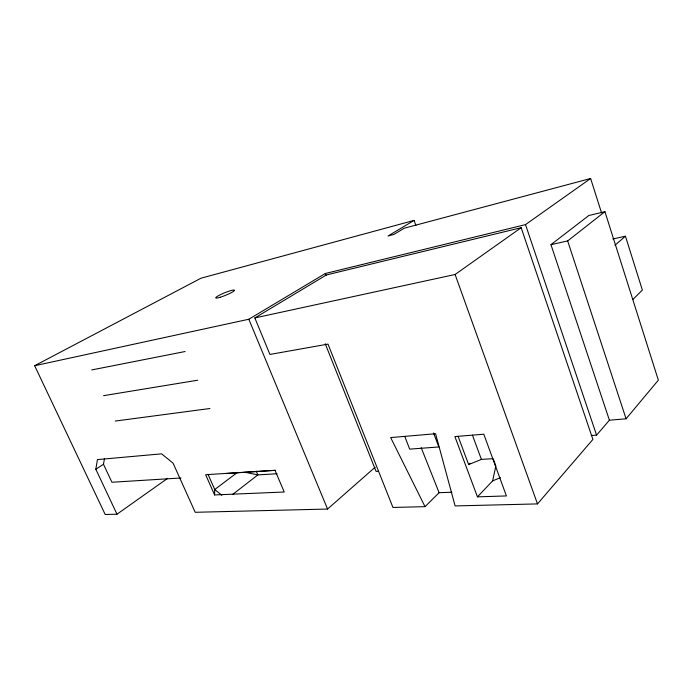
<?xml version="1.0" encoding="UTF-8"?>
<svg xmlns="http://www.w3.org/2000/svg" width="693" height="693" viewBox="0 0 693 693"><rect width="100%" height="100%" fill="white"/><g stroke="black" fill="none" stroke-linecap="round" stroke-linejoin="round"><path stroke-width="1.04" d="M214.596 494.941L205.639 474.714L275.008 470.296L284.225 492.013L214.596 494.941L214.743 489.527L208.021 474.333M167.602 478.361L116.996 514.206L95.816 469.248L97.444 459.598L161.634 453.837L173.085 463.193L195.201 512.292L327.572 509.052L375.121 467.229M181.012 477.979L111.919 482.25L103.482 464.249L104.496 458.471M477.451 496.846L506.418 495.937L483.792 434.208L454.903 436.581L477.451 496.846L492.636 480.864L495.85 465.999L493.303 459.052M609.407 420.201L626.082 418.789L658.35 380.154L604.928 211.668L588.816 215.523L550.961 244.664L609.407 420.201L596.578 435.135L591.224 435.533M425.026 506.661L390.67 437.586L435.576 433.731L455.102 505.925L537.499 503.906L592.896 439.423L521.162 227.702L326.455 274.93L254.842 317.94L269.932 354.444L328.006 344.109L392.948 507.449L425.026 506.661L439.102 492.706L451.897 492.238M458.09 436.321L468.65 464.587L469.993 463.245M632.969 299.376L642.368 290.081L625.45 236.209L612.803 238.972M614.942 245.253L625.45 236.209M550.961 244.664L567.654 240.93L604.928 211.668M232.493 494.559L257.857 474.904L277.07 473.743M237.5 472.349L214.743 489.527L221.838 495.296M254.842 317.94L455.102 274.489L521.162 227.702M116.996 514.206L105.206 514.501L34.65 365.722L248.813 319.248L325.312 273.501L525.519 224.61L590.627 178.499L601.55 212.864M95.816 469.248L103.482 464.249M415.913 225.476L414.067 220.417L388.019 236.001L393.849 234.459L404.218 228.231L590.627 178.499M34.65 365.722L200.996 278.205L414.067 220.417M468.65 464.587L481.41 459.407L492.81 458.697M492.636 480.864L500.441 477.694M91.727 369.941L185.135 351.516M103.569 395.668L197.609 380.223M115.255 421.058L209.901 408.515M225.286 473.536L275.467 470.348M378.239 471.292L376.082 471.413L325.234 343.745M245.417 472.349L257.857 474.904L256.185 471.015M248.813 319.248L327.572 509.052M421.171 447.652L439.102 492.706M325.312 273.501L326.091 275.511M404.799 436.477L409.702 449.133L438.851 446.959L433.541 432.978M472.444 435.152L481.41 459.407M455.102 274.489L537.499 503.906M525.519 224.61L596.578 435.135M567.654 240.93L626.082 418.789M220.088 297.288A10.135 1.343 -22.3 0 0 234.503 290.332A10.135 1.343 -22.3 0 0 220.764 294.508A10.135 1.343 -22.3 0 0 220.088 297.288"/></g></svg>
